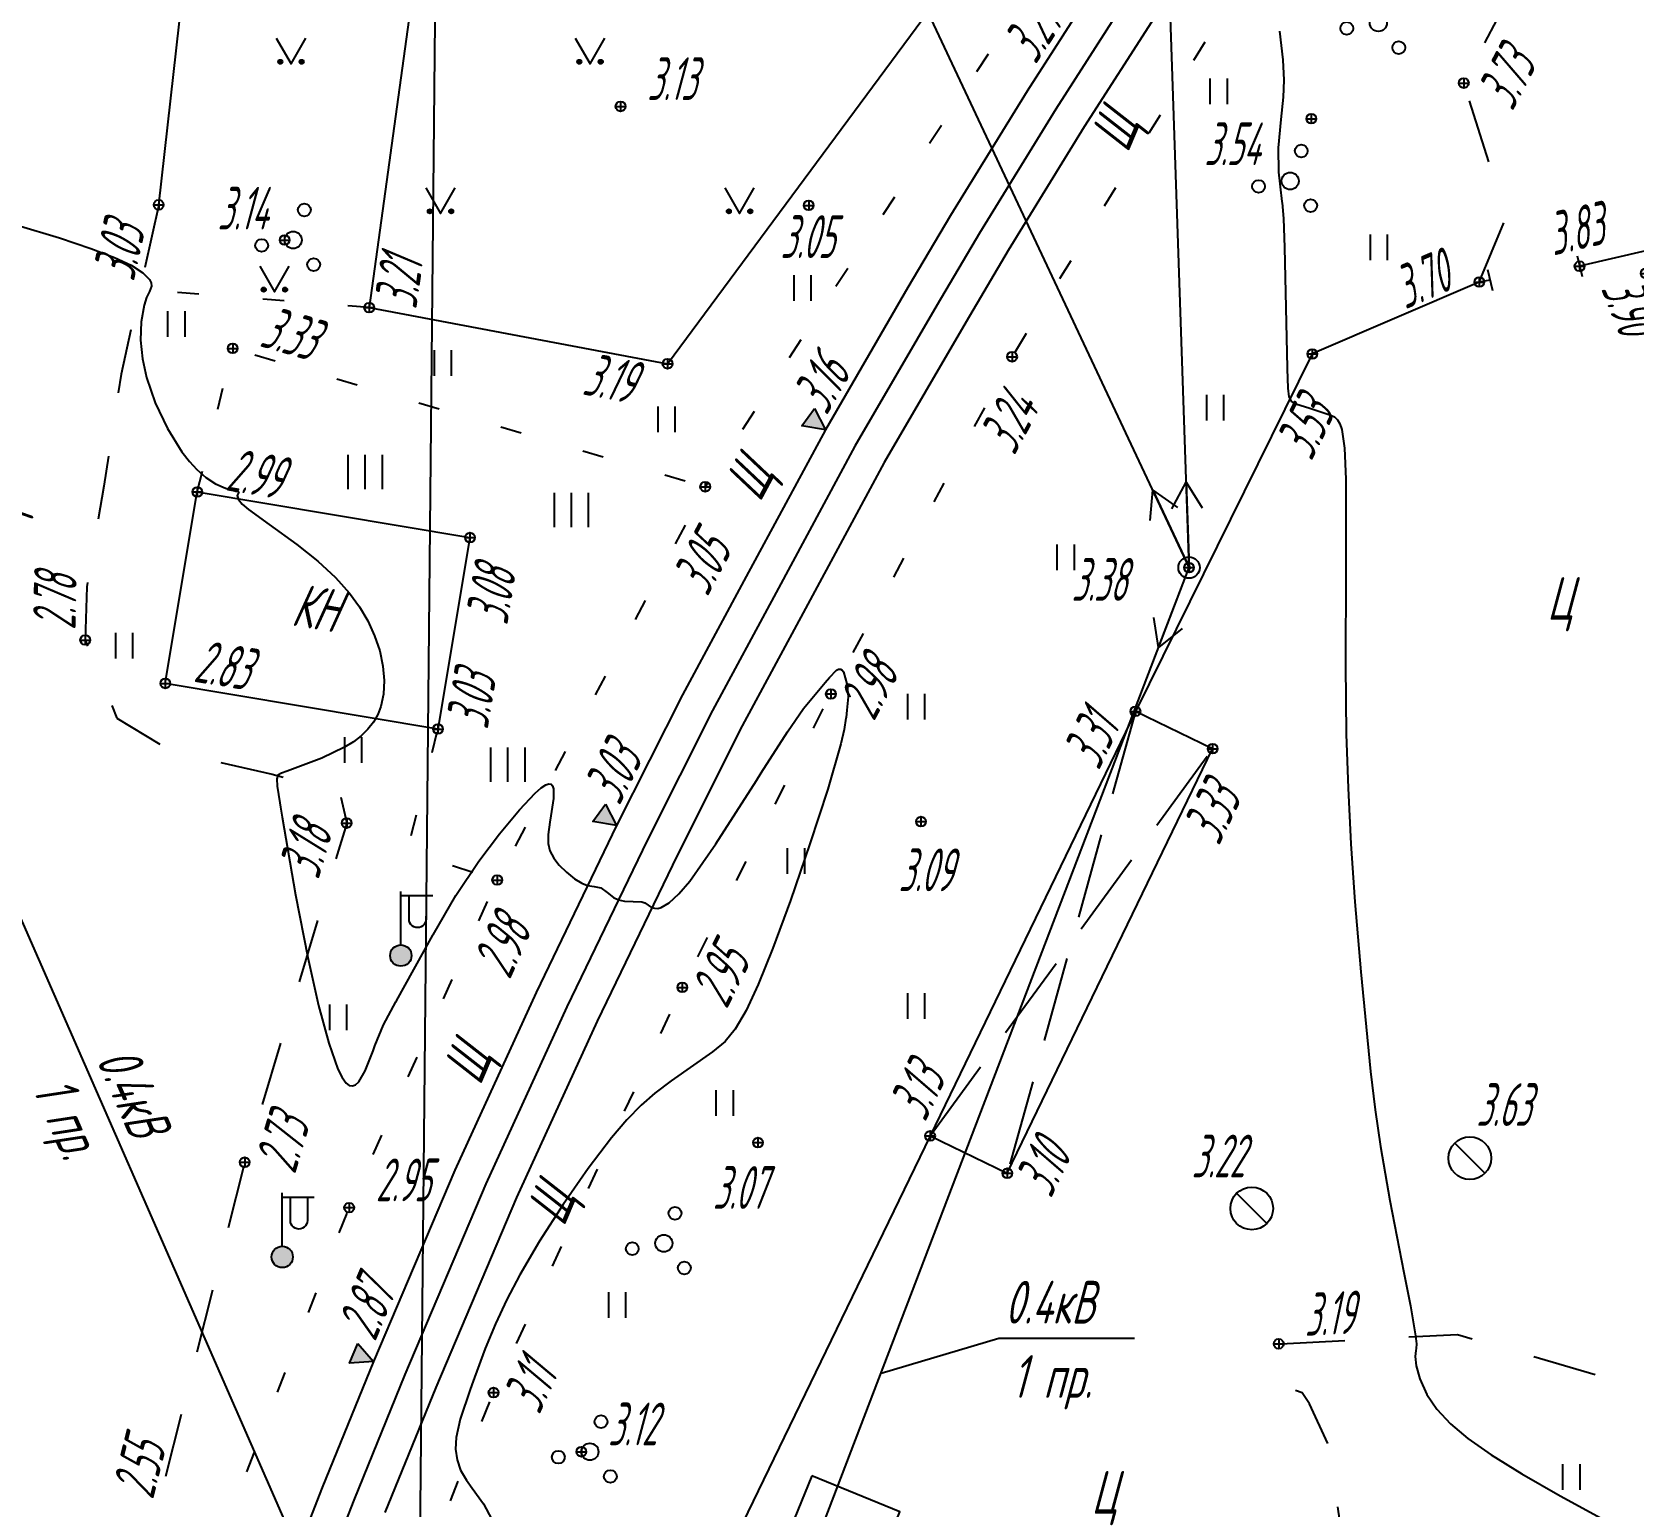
# Model space of a CAD drawing. Extents: x 1233805 to 1234355, y 654698 to 655114.
# Drawn here: x 1233953.33 to 1233990.83, y 654887.47 to 654921.99 of the extents above; entities that cross this region are included whole.
import ezdxf

# ---------------------------------------------------------------- set-up
doc = ezdxf.new("R2010")
doc.units = 0
for name, pattern in [('ИИDash_05_15', [2, 0.5, -1.5]), ('ИИDash_15_15', [3, 1.5, -1.5]), ('ИИDash_20_10', [3, 2, -1])]:
    doc.linetypes.add(name, pattern=pattern)
for name, color, linetype, lineweight in [('ИИ_ВОДОПРОВОДЫ', 80, 'Continuous', 25), ('ИИ_ГОРИЗОНТАЛИ_ОСН', 32, 'Continuous', 25), ('ИИ_ДОРОГИ_АД', 7, 'Continuous', 25), ('ИИ_ДОРОГИ_ЖД', 7, 'Continuous', 25), ('ИИ_ЛЭП_НН', 250, 'Continuous', 25), ('ИИ_ОГРАДЫ', 7, 'Continuous', 25), ('ИИ_ОТМЕТКИ', 7, 'Continuous', 25), ('ИИ_СТРОЕНИЕ', 7, 'Continuous', 25), ('ИИ_ТРУБОПРОВОДЫ', 7, 'Continuous', 25), ('ИИ_УГОДЬЯ', 7, 'Continuous', 25)]:
    doc.layers.add(name, color=color, linetype=linetype, lineweight=lineweight)
doc.styles.add('VNIPISIMPLEXCUR', font='simplex.shx', dxfattribs={"width": 0.8, "oblique": 15})
doc.styles.add('ГОСТ 2.304 КУРСИВ', font='cs_gost2304.shx', dxfattribs={"oblique": 15})
doc.linetypes.add('ИИ05155', pattern='A,0,[41,3dservice.shx,S=3,R=0,X=0,Y=0],-12', length=12)
doc.linetypes.add('ИИ054741_6', pattern='A,2,-0.5,[35,3dservice.shx,S=1,R=0,X=0,Y=0],-0.5,2', length=5)
doc.linetypes.add('ИИ251222', pattern='A,2,-2,3,-0.6,["В",VNIPISIMPLEXCUR,S=2,R=0,X=0,Y=-1],-2.8,3,-2,8,-2,8,-2,6', length=41.4)

# ---------------------------------------------------------------- blocks, each defined once
blk = doc.blocks.new('ИИ05401')
at = {"color": 0, "linetype": 'Continuous', "lineweight": 25}
for points in [[(-0.4, 1.2), (-0.4, 0)], [(0.4, 1.2), (0.4, 0)]]:
    blk.add_lwpolyline(points, dxfattribs=at)
blk = doc.blocks.new('ИИ05394')
at = {"color": 0, "linetype": 'Continuous', "lineweight": 25}
for centre, radius in [((0.52, 1.407), 0.3), ((-1.479, -0.253), 0.3), ((0, 0), 0.4), ((0.958, -1.154), 0.3)]:
    blk.add_circle(centre, radius, dxfattribs=at)
blk = doc.blocks.new('ии05402')
at = {"color": 0, "linetype": 'Continuous', "lineweight": 25}
for points in [[(-0.8, 0), (-0.8, 1.6)], [(0, 0), (0, 1.6)], [(0.8, 0), (0.8, 1.6)]]:
    blk.add_lwpolyline(points, dxfattribs=at)
blk = doc.blocks.new('ИИ05416')
at = {"linetype": 'Continuous', "lineweight": 25}
h = blk.add_hatch(color=0, dxfattribs=at)
edge = h.paths.add_edge_path()
edge.add_arc((-0.5, 0.1), 0.1, 0, 360)
h = blk.add_hatch(color=0, dxfattribs=at)
edge = h.paths.add_edge_path()
edge.add_arc((0.5, 0.1), 0.1, 0, 360)
at = {"color": 0, "linetype": 'Continuous', "lineweight": 25}
blk.add_lwpolyline([(-0.693, 1.2), (0, 0), (0.693, 1.2)], dxfattribs=at)
for centre in [(-0.5, 0.1), (0.5, 0.1)]:
    blk.add_circle(centre, 0.1, dxfattribs=at)
blk = doc.blocks.new('ИИ051171')
at = {"color": 0, "linetype": 'Continuous', "lineweight": 25, "flags": 128}
blk.add_lwpolyline([(0.707, -0.707), (-0.707, 0.707)], dxfattribs=at)
at = {"color": 0, "linetype": 'Continuous', "lineweight": 25}
blk.add_circle((0, 0), 1, dxfattribs=at)
at = {"color": 0, "linetype": 'Continuous', "style": 'VNIPISIMPLEXCUR', "oblique": 15, "width": 0.8}
for tag, p in [('NUMBER', (1.7, -1)), ('HATCH', (1.7, -4.4)), ('HEIGHT', (1.7, -7.8)), ('TOP1', (1.7, -11.2)), ('TOP2', (1.7, -14.6)), ('TOP3', (1.7, -18)), ('TOP4', (1.7, -21.4)), ('TOP5', (1.7, -24.8)), ('BOTTOM', (1.7, -28.2))]:
    blk.add_attdef(tag, p, '', height=2, dxfattribs=at)
blk = doc.blocks.new('ИИ0511013')
at = {"linetype": 'Continuous', "lineweight": 25}
h = blk.add_hatch(color=0, dxfattribs=at)
edge = h.paths.add_edge_path()
edge.add_arc((0, 0), 0.5, 0, 360)
at = {"color": 0, "linetype": 'Continuous', "lineweight": 25, "flags": 128}
for points in [[(0, 0.5), (0, 3)], [(0, 2.806), (1.5, 2.806)], [(1.184, 2.806), (1.184, 1.706), (1.174, 1.617), (1.144, 1.532), (1.096, 1.456), (1.033, 1.393), (0.957, 1.345), (0.873, 1.316), (0.784, 1.306), (0.695, 1.316), (0.61, 1.345), (0.534, 1.393), (0.471, 1.456), (0.423, 1.532), (0.394, 1.617), (0.384, 1.706), (0.384, 2.806)]]:
    blk.add_lwpolyline(points, dxfattribs=at)
at = {"color": 0, "linetype": 'Continuous', "lineweight": 25}
blk.add_circle((0, 0), 0.5, dxfattribs=at)
blk = doc.blocks.new('ИИ051081')
at = {"linetype": 'Continuous', "lineweight": 25}
blk.add_hatch(color=0, dxfattribs=at).paths.add_polyline_path([(-0.05, 0, 1), (0.05, 0, 1)])
at = {"color": 0, "linetype": 'Continuous', "lineweight": 25}
for radius in [0.5, 0.05]:
    blk.add_circle((0, 0), radius, dxfattribs=at)
blk = doc.blocks.new('ИИ051144')
at = {"color": 0, "linetype": 'Continuous', "lineweight": 25, "flags": 128}
for points in [[(4, 0), (0, 0)], [(2.775, 0.707), (4, 0), (2.775, -0.707)]]:
    blk.add_lwpolyline(points, dxfattribs=at)
blk = doc.blocks.new('PICKET')
at = {"color": 0, "linetype": 'Continuous', "lineweight": 25}
for p, q in [((-0.23, 0), (0.23, 0)), ((0, 0.23), (0, -0.23))]:
    blk.add_line(p, q, dxfattribs=at)
blk.add_circle((0, 0), 0.23, dxfattribs=at)
at = {"color": 0, "linetype": 'Continuous', "style": 'VNIPISIMPLEXCUR', "oblique": 15, "width": 0.8}
blk.add_attdef('OTMETKA', (1.25, 0.3), '', height=2, dxfattribs=at)
at = {"color": 8, "linetype": 'Continuous', "style": 'VNIPISIMPLEXCUR', "oblique": 15, "width": 0.8, "flags": 1}
blk.add_attdef('NOMER', (1.25, -2.7), '', height=2, dxfattribs=at)
blk = doc.blocks.new('ИИ05025')
at = {"linetype": 'Continuous', "lineweight": 25}
blk.add_hatch(color=0, dxfattribs=at).paths.add_polyline_path([(0.5, 1), (0, 0), (-0.5, 1)])
at = {"color": 0, "linetype": 'Continuous', "lineweight": 25}
blk.add_lwpolyline([(0.5, 1), (0, 0), (-0.5, 1)], close=True, dxfattribs=at)
at = {"color": 0, "linetype": 'Continuous', "style": 'VNIPISIMPLEXCUR', "oblique": 15, "width": 0.8}
blk.add_attdef('HEIGHT', (1.2, 0), '', height=2, dxfattribs=at)

msp = doc.modelspace()

# ---------------------------------------------------------------- linework, layer by layer
at = {"layer": 'ИИ_ВОДОПРОВОДЫ', "linetype": 'ИИ251222', "flags": 128}
msp.add_lwpolyline([(1233967.944, 655082.797), (1233967.18, 655071.793), (1233964.522, 655012.19), (1233960.74, 654978.868), (1233962.888, 654934.908), (1233961.805, 654824.993), (1233961.762, 654810.371), (1233969.882, 654700.999)], dxfattribs=at)
at = {"layer": 'ИИ_ГОРИЗОНТАЛИ_ОСН', "flags": 128}
for points, elevation in [([(1233982.537, 654922.01), (1233982.612, 654921.344), (1233982.635, 654920.865), (1233982.619, 654920.468), (1233982.566, 654919.946), (1233982.505, 654919.278), (1233982.516, 654918.709), (1233982.591, 654918.025), (1233982.596, 654917.992), (1233982.633, 654917.631), (1233982.654, 654916.945), (1233982.718, 654914.131), (1233982.719, 654914.107), (1233982.732, 654913.658), (1233982.757, 654913.456), (1233982.808, 654913.349), (1233982.918, 654913.286), (1233983.245, 654913.185), (1233983.717, 654913.035), (1233983.823, 654912.982), (1233983.896, 654912.916), (1233983.952, 654912.819), (1233983.996, 654912.685), (1233984.057, 654912.249), (1233984.087, 654911.529), (1233984.087, 654909.391), (1233984.081, 654907.175), (1233984.101, 654905.556), (1233984.142, 654904.291), (1233984.21, 654902.987), (1233984.304, 654901.629), (1233984.44, 654899.992), (1233984.664, 654897.66), (1233984.775, 654896.764), (1233984.901, 654895.907), (1233985.122, 654894.643), (1233985.45, 654892.956), (1233985.604, 654892.175), (1233985.724, 654891.475), (1233985.742, 654891.288), (1233985.737, 654891.177), (1233985.729, 654891.129), (1233985.712, 654890.988), (1233985.734, 654890.768), (1233985.822, 654890.467), (1233985.985, 654890.101), (1233986.219, 654889.758), (1233986.54, 654889.413), (1233986.949, 654889.067), (1233987.492, 654888.685), (1233988.211, 654888.24), (1233989.109, 654887.725), (1233990.408, 654887.015)], 3.5), ([(1233951.987, 654917.771), (1233953.973, 654917.174), (1233954.712, 654916.925), (1233955.262, 654916.715), (1233955.651, 654916.532), (1233955.925, 654916.359), (1233956.084, 654916.196), (1233956.12, 654916.118), (1233956.128, 654916.042), (1233956.082, 654915.919), (1233956.011, 654915.777), (1233955.956, 654915.602), (1233955.889, 654915.208), (1233955.876, 654914.779), (1233955.917, 654914.341), (1233956.011, 654913.903), (1233956.216, 654913.316), (1233956.506, 654912.711), (1233956.844, 654912.167), (1233957.018, 654911.939), (1233957.189, 654911.75), (1233957.4, 654911.564), (1233957.625, 654911.418), (1233957.859, 654911.313), (1233958.108, 654911.247), (1233958.162, 654911.235), (1233958.174, 654911.225), (1233958.165, 654911.209), (1233958.137, 654911.14), (1233958.167, 654911.053), (1233958.254, 654910.944), (1233958.4, 654910.814), (1233958.886, 654910.461), (1233959.535, 654909.994), (1233960.025, 654909.604), (1233960.437, 654909.224), (1233960.769, 654908.857), (1233960.999, 654908.541), (1233961.195, 654908.207), (1233961.354, 654907.859), (1233961.473, 654907.505), (1233961.549, 654907.152), (1233961.58, 654906.81), (1233961.563, 654906.491), (1233961.501, 654906.204), (1233961.426, 654906.015), (1233961.324, 654905.839), (1233961.196, 654905.674), (1233961.04, 654905.521), (1233960.86, 654905.38), (1233960.651, 654905.249), (1233960.116, 654904.995), (1233959.306, 654904.691), (1233959.17, 654904.643), (1233959.087, 654904.597), (1233959.061, 654904.514), (1233959.074, 654904.343), (1233959.136, 654903.95), (1233959.153, 654903.85), (1233959.192, 654903.612), (1233959.504, 654901.794), (1233959.787, 654900.331), (1233960.041, 654899.202), (1233960.28, 654898.322), (1233960.496, 654897.715), (1233960.596, 654897.516), (1233960.688, 654897.388), (1233960.761, 654897.333), (1233960.834, 654897.321), (1233960.907, 654897.349), (1233960.982, 654897.419), (1233961.134, 654897.678), (1233961.318, 654898.146), (1233961.361, 654898.262), (1233961.564, 654898.752), (1233961.849, 654899.289), (1233961.864, 654899.315), (1233962.716, 654900.855), (1233962.721, 654900.863), (1233963.251, 654901.781), (1233963.79, 654902.581), (1233964.276, 654903.223), (1233964.743, 654903.785), (1233965.111, 654904.175), (1233965.251, 654904.297), (1233965.361, 654904.371), (1233965.43, 654904.394), (1233965.483, 654904.387), (1233965.52, 654904.348), (1233965.541, 654904.278), (1233965.54, 654904.048), (1233965.479, 654903.647), (1233965.453, 654903.5), (1233965.416, 654903.21), (1233965.418, 654902.998), (1233965.459, 654902.822), (1233965.546, 654902.655), (1233965.675, 654902.49), (1233965.844, 654902.323), (1233966.03, 654902.173), (1233966.204, 654902.067), (1233966.338, 654902.016), (1233966.49, 654901.991), (1233966.648, 654901.957), (1233966.801, 654901.847), (1233966.945, 654901.736), (1233967.066, 654901.677), (1233967.204, 654901.649), (1233967.404, 654901.643), (1233967.608, 654901.632), (1233967.68, 654901.606), (1233967.756, 654901.555), (1233967.833, 654901.503), (1233967.906, 654901.48), (1233967.983, 654901.478), (1233968.065, 654901.498), (1233968.252, 654901.609), (1233968.474, 654901.816), (1233968.73, 654902.118), (1233969.345, 654902.99), (1233970.294, 654904.474), (1233970.406, 654904.652), (1233971.022, 654905.615), (1233971.395, 654906.157), (1233971.822, 654906.673), (1233971.903, 654906.764), (1233972.003, 654906.881), (1233972.168, 654907.055), (1233972.215, 654907.079), (1233972.258, 654907.08), (1233972.296, 654907.058), (1233972.328, 654907.015), (1233972.405, 654906.733), (1233972.409, 654906.711), (1233972.414, 654906.69), (1233972.44, 654906.428), (1233972.409, 654906.12), (1233972.389, 654905.948), (1233972.387, 654905.935), (1233972.347, 654905.665), (1233972.27, 654905.33), (1233971.961, 654904.272), (1233971.543, 654902.991), (1233971.086, 654901.666), (1233970.675, 654900.55), (1233970.333, 654899.698), (1233970.052, 654899.092), (1233969.796, 654898.653), (1233969.556, 654898.359), (1233969.263, 654898.124), (1233969.26, 654898.121), (1233968.292, 654897.438), (1233967.914, 654897.157), (1233967.596, 654896.876), (1233967.26, 654896.529), (1233966.902, 654896.108), (1233966.356, 654895.392), (1233965.767, 654894.547), (1233965.214, 654893.687), (1233964.75, 654892.897), (1233964.451, 654892.327), (1233964.183, 654891.754), (1233963.944, 654891.178), (1233963.693, 654890.494), (1233963.663, 654890.41), (1233963.594, 654890.218), (1233963.357, 654889.521), (1233963.26, 654889.09), (1233963.247, 654888.819), (1233963.282, 654888.568), (1233963.366, 654888.328), (1233963.501, 654888.092), (1233963.638, 654887.908), (1233963.901, 654887.539), (1233964.101, 654887.171)], 3)]:
    msp.add_lwpolyline(points, dxfattribs=dict(at, elevation=elevation))
at = {"layer": 'ИИ_ДОРОГИ_АД', "linetype": 'ИИDash_15_15', "flags": 128}
for points in [[(1233987.213, 654916.139), (1233987.843, 654917.653), (1233986.851, 654920.797), (1233989.717, 654926.251), (1233993.304, 654930.438), (1233992.92, 654931.75), (1233990.583, 654933.67), (1233993.679, 654938.34)], [(1233956.3, 654917.947), (1233955.42, 654913.982), (1233955.016, 654911.358), (1233954.613, 654909.003), (1233954.579, 654907.759), (1233955.319, 654905.931), (1233956.597, 654905.157), (1233958.952, 654904.619), (1233960.533, 654904.215), (1233960.701, 654903.475), (1233958.313, 654895.537), (1233956.156, 654886.98), (1233955.47, 654880.826)], [(1233976.082, 654878.73), (1233975.619, 654879.595), (1233975.894, 654880.054), (1233978.96, 654880.072), (1233979.143, 654880.88), (1233981.474, 654881.412), (1233981.713, 654882.385), (1233984.6, 654882.735), (1233983.701, 654888.872), (1233983.242, 654889.882), (1233983.069, 654890.141), (1233982.413, 654890.372), (1233982.52, 654891.285), (1233986.707, 654891.506), (1233992.088, 654889.936), (1233996.142, 654879.923), (1233997.314, 654879.331)]]:
    msp.add_lwpolyline(points, dxfattribs=at)
at = {"layer": 'ИИ_ДОРОГИ_АД', "flags": 128}
msp.add_lwpolyline([(1233956.3, 654917.947), (1233956.988, 654924.056), (1233957.432, 654928.526), (1233958.525, 654929.664), (1233963.23, 654929.126), (1233962.97, 654926.001), (1233972.15, 654924.348), (1233974.026, 654923.965)], dxfattribs=at)
at = {"layer": 'ИИ_ДОРОГИ_ЖД', "linetype": 'ИИ05155', "flags": 128}
msp.add_lwpolyline([(1234056.942, 655090.19), (1234056.854, 655089.205), (1234056.406, 655084.105), (1234055.956, 655079.572), (1234055.646, 655076.911), (1234055.304, 655074.333), (1234054.619, 655069.165), (1234053.863, 655064.2), (1234053.353, 655061.306), (1234052.529, 655056.897), (1234051.379, 655051.371), (1234050.325, 655046.877), (1234049.422, 655043.305), (1234048.454, 655039.697), (1234047.58, 655036.731), (1234046.039, 655031.861), (1234044.796, 655028.233), (1234043.622, 655025.049), (1234042.179, 655021.319), (1234039.198, 655014.351), (1234037.586, 655010.854), (1234035.853, 655007.29), (1234032.571, 655001.061), (1234029.694, 654995.996), (1234027.122, 654991.839), (1234025.105, 654988.674), (1234022.618, 654984.96), (1234017.595, 654977.758), (1234013.646, 654972.177), (1234008.65, 654965.136), (1234002.28, 654956.181), (1233998.731, 654951.199), (1233994.13, 654944.785), (1233986.376, 654933.838), (1233981.412, 654926.555), (1233978.949, 654922.759), (1233977.301, 654920.189), (1233975.515, 654917.285), (1233974.523, 654915.607), (1233972.599, 654912.296), (1233970.752, 654908.871), (1233969.264, 654906.111), (1233967.73, 654903.067), (1233965.856, 654899.173), (1233963.956, 654895.031), (1233962.058, 654890.564), (1233960.863, 654887.626), (1233960.088, 654885.632), (1233958.345, 654881.005), (1233956.808, 654876.534), (1233955.05, 654871.038), (1233952.603, 654862.181), (1233951.265, 654856.525), (1233950.235, 654851.466), (1233949.674, 654848.496), (1233949.074, 654844.738), (1233947.854, 654835.927), (1233947.007, 654828.506), (1233946.739, 654826.086), (1233946.179, 654820.687), (1233945.641, 654815.488), (1233945.346, 654812.686), (1233945.028, 654809.268), (1233944.413, 654802.921), (1233943.534, 654793.639), (1233940.158, 654750.714), (1233939.536, 654741.634), (1233937.407, 654709.458), (1233936.859, 654700.443)], dxfattribs=at)
at = {"layer": 'ИИ_ДОРОГИ_ЖД'}
for points in [[(1233993.482, 654945.247), (1233985.724, 654934.292), (1233980.75, 654926.995), (1233978.281, 654923.19), (1233976.627, 654920.611), (1233974.834, 654917.695), (1233973.837, 654916.009), (1233971.906, 654912.684), (1233970.052, 654909.249), (1233968.559, 654906.478), (1233967.017, 654903.418), (1233965.137, 654899.511), (1233963.228, 654895.352), (1233961.324, 654890.869), (1233960.125, 654887.92), (1233959.346, 654885.916)], [(1233994.769, 654944.33), (1233987.021, 654933.39), (1233982.065, 654926.12), (1233979.608, 654922.334), (1233977.965, 654919.771), (1233976.187, 654916.879), (1233975.2, 654915.21), (1233973.284, 654911.912), (1233971.443, 654908.499), (1233969.96, 654905.748), (1233968.435, 654902.72), (1233966.567, 654898.839), (1233964.674, 654894.713), (1233962.783, 654890.263), (1233961.593, 654887.336)]]:
    msp.add_lwpolyline(points, dxfattribs=at)
at = {"layer": 'ИИ_ЛЭП_НН', "flags": 128}
for points in [[(1233980.42, 654909.456), (1233965.57, 654941.047)], [(1233980.42, 654909.456), (1233979.402, 654939.582)], [(1233945.218, 654919.13), (1233965.996, 654871.74)], [(1233965.996, 654871.74), (1233980.42, 654909.456)], [(1233973.208, 654890.598), (1233975.966, 654891.419), (1233979.139, 654891.419)]]:
    msp.add_lwpolyline(points, dxfattribs=at)
at = {"layer": 'ИИ_ОГРАДЫ', "linetype": 'ИИ054741_6'}
for points in [[(1233963.179, 654929.7), (1233961.227, 654915.542), (1233968.211, 654914.227), (1233986.119, 654938.432), (1234000.548, 654958.523), (1234003.347, 654977.507), (1233968.766, 654981.234), (1233968.318, 654977.366)], [(1233996.039, 654921.42), (1233992.663, 654919.841), (1233991.143, 654916.875), (1233989.561, 654916.511)], [(1233987.464, 654916.186), (1233987.213, 654916.139), (1233983.304, 654914.457), (1233979.164, 654906.091)], [(1233974.358, 654896.153), (1233968.142, 654883.321), (1233967.923, 654878.414)]]:
    msp.add_lwpolyline(points, dxfattribs=at)
at = {"layer": 'ИИ_ОГРАДЫ', "flags": 128}
for points in [[(1233987.406, 654916.43), (1233987.522, 654915.943)], [(1233989.504, 654916.755), (1233989.619, 654916.268)]]:
    msp.add_lwpolyline(points, dxfattribs=at)
at = {"layer": 'ИИ_СТРОЕНИЕ'}
for points in [[(1233957.203, 654911.226), (1233963.585, 654910.159), (1233962.836, 654905.677), (1233956.454, 654906.744)], [(1233979.164, 654906.091), (1233974.358, 654896.153), (1233976.165, 654895.279), (1233980.971, 654905.217)], [(1233971.592, 654888.192), (1233969.379, 654882.78), (1233971.44, 654881.937), (1233973.652, 654887.35)]]:
    msp.add_lwpolyline(points, close=True, dxfattribs=at)
at = {"layer": 'ИИ_СТРОЕНИЕ', "linetype": 'ИИDash_20_10', "flags": 128}
for points in [[(1233979.164, 654906.091), (1233976.165, 654895.279)], [(1233974.358, 654896.153), (1233980.971, 654905.217)]]:
    msp.add_lwpolyline(points, dxfattribs=at)
at = {"layer": 'ИИ_УГОДЬЯ', "linetype": 'ИИDash_05_15', "flags": 128}
for points in [[(1233986.119, 654938.432), (1233985.817, 654936.89), (1233970.795, 654913.965), (1233969.093, 654911.347)], [(1233949.599, 654829.448), (1233950.476, 654837.905), (1233951.87, 654849.177), (1233953.36, 654857.671), (1233954.392, 654860.788), (1233955.552, 654865.094), (1233956.694, 654869.607), (1233958.666, 654875.374), (1233961.78, 654884.222), (1233964.138, 654890.145), (1233968.556, 654899.629), (1233972.035, 654906.497), (1233976.277, 654914.391), (1233981.463, 654922.849), (1233987.197, 654931.057), (1233990.583, 654933.67)], [(1233961.227, 654915.542), (1233955.86, 654915.964)], [(1233957.203, 654911.226), (1233958.032, 654914.587), (1233969.093, 654911.347), (1233964.223, 654902.141), (1233962.116, 654902.812), (1233962.836, 654905.677)], [(1233955.47, 654880.826), (1233960.757, 654894.474), (1233964.223, 654902.141)]]:
    msp.add_lwpolyline(points, dxfattribs=at)

# ---------------------------------------------------------------- block references
at = {"layer": 'ИИ_ДОРОГИ_ЖД'}
ref = msp.add_blockref('ИИ05025', (1233971.907, 654912.684, 3.163), dxfattribs=dict(at, xscale=0.4999999999999996, yscale=0.4999999999999996, zscale=0.4999999999999996, rotation=53.9212904396066))
ref.add_attrib('OTMETKA', '3.16', (1233971.936, 654913.001, 3.163), dxfattribs={"layer": '0', "linetype": 'Continuous', "height": 1, "rotation": 59.8456, "style": 'ГОСТ 2.304 КУРСИВ', "oblique": 15, "width": 0.65})
ref = msp.add_blockref('ИИ05025', (1233967.017, 654903.418, 3.033), dxfattribs=dict(at, xscale=0.4999999999999996, yscale=0.4999999999999996, zscale=0.4999999999999996, rotation=53.9212904396066))
ref.add_attrib('OTMETKA', '3.03', (1233967.084, 654903.866, 3.033), dxfattribs={"layer": '0', "linetype": 'Continuous', "height": 1, "rotation": 63.2645, "style": 'ГОСТ 2.304 КУРСИВ', "oblique": 15, "width": 0.65})
ref = msp.add_blockref('ИИ05025', (1233961.325, 654890.869), dxfattribs=dict(at, xscale=0.4999999999999997, yscale=0.4999999999999997, zscale=0.4999999999999997, rotation=67.38828254999117))
ref.add_attrib('OTMETKA', '2.87', (1233961.363, 654891.32), dxfattribs={"layer": '0', "linetype": 'Continuous', "height": 1, "rotation": 66.9878, "style": 'ГОСТ 2.304 КУРСИВ', "oblique": 15, "width": 0.65})
at = {"layer": 'ИИ_ЛЭП_НН'}
for xscale, yscale, zscale, rotation in [(0.4999999999999997, 0.4999999999999997, 0.4999999999999997, 115.1768019748278), (0.4999999999999992, 0.4999999999999992, 0.4999999999999992, 91.93555039022756), (0.4999999999999997, 0.4999999999999997, 0.4999999999999997, 249.0714924075605)]:
    msp.add_blockref('ИИ051144', (1233980.42, 654909.456), dxfattribs=dict(at, xscale=xscale, yscale=yscale, zscale=zscale, rotation=rotation))
at = {"layer": 'ИИ_ЛЭП_НН', "xscale": 0.5, "yscale": 0.5, "zscale": 0.5}
for name, p in [('ИИ051081', (1233980.42, 654909.456)), ('ИИ0511013', (1233961.967, 654900.375, -11.67)), ('ИИ0511013', (1233959.19, 654893.319, -11.67))]:
    msp.add_blockref(name, p, dxfattribs=at)
at = {"layer": 'ИИ_ОТМЕТКИ'}
ref = msp.add_blockref('PICKET', (1233977.109, 654923.601, 3.274), dxfattribs=dict(at, xscale=0.5, yscale=0.5, zscale=0.5))
ref.add_attrib('OTMETKA', '3.27', (1233976.828, 654921.215, 3.274), dxfattribs={"layer": '0', "color": 0, "linetype": 'Continuous', "height": 1, "rotation": 56.7636, "style": 'ГОСТ 2.304 КУРСИВ', "oblique": 15, "width": 0.65})
ref = msp.add_blockref('PICKET', (1233986.851, 654920.797, 3.727), dxfattribs=dict(at, xscale=0.5, yscale=0.5, zscale=0.5))
ref.add_attrib('OTMETKA', '3.73', (1233987.99, 654920.12, 3.727), dxfattribs={"layer": '0', "color": 0, "linetype": 'Continuous', "height": 1, "rotation": 62.2782, "style": 'ГОСТ 2.304 КУРСИВ', "oblique": 15, "width": 0.65})
ref = msp.add_blockref('PICKET', (1233967.111, 654920.25, 3.13), dxfattribs=dict(at, xscale=0.5, yscale=0.5, zscale=0.5))
ref.add_attrib('OTMETKA', '3.13', (1233967.736, 654920.4, 3.13), dxfattribs={"layer": '0', "color": 0, "linetype": 'Continuous', "height": 1, "style": 'ГОСТ 2.304 КУРСИВ', "oblique": 15, "width": 0.65})
ref = msp.add_blockref('PICKET', (1233983.282, 654919.964, 3.535), dxfattribs=dict(at, xscale=0.5, yscale=0.5, zscale=0.5))
ref.add_attrib('OTMETKA', '3.54', (1233980.779, 654918.876, 3.535), dxfattribs={"layer": '0', "color": 0, "linetype": 'Continuous', "height": 1, "style": 'ГОСТ 2.304 КУРСИВ', "oblique": 15, "width": 0.65})
ref = msp.add_blockref('PICKET', (1233959.247, 654917.124, 3.144), dxfattribs=dict(at, xscale=0.5, yscale=0.5, zscale=0.5))
ref.add_attrib('OTMETKA', '3.14', (1233957.676, 654917.368, 3.144), dxfattribs={"layer": '0', "color": 0, "linetype": 'Continuous', "height": 1, "style": 'ГОСТ 2.304 КУРСИВ', "oblique": 15, "width": 0.65})
ref = msp.add_blockref('PICKET', (1233956.3, 654917.947, 3.028), dxfattribs=dict(at, xscale=0.5, yscale=0.5, zscale=0.5))
ref.add_attrib('OTMETKA', '3.03', (1233955.716, 654916.137, 3.028), dxfattribs={"layer": '0', "color": 0, "linetype": 'Continuous', "height": 1, "rotation": 77.4833, "style": 'ГОСТ 2.304 КУРСИВ', "oblique": 15, "width": 0.65})
ref = msp.add_blockref('PICKET', (1233971.516, 654917.935, 3.053), dxfattribs=dict(at, xscale=0.5, yscale=0.5, zscale=0.5))
ref.add_attrib('OTMETKA', '3.05', (1233970.856, 654916.703, 3.053), dxfattribs={"layer": '0', "color": 0, "linetype": 'Continuous', "height": 1, "style": 'ГОСТ 2.304 КУРСИВ', "oblique": 15, "width": 0.65})
ref = msp.add_blockref('PICKET', (1233989.561, 654916.511, 3.829), dxfattribs=dict(at, xscale=0.5, yscale=0.5, zscale=0.5))
ref.add_attrib('OTMETKA', '3.83', (1233988.944, 654916.755, 3.829), dxfattribs={"layer": '0', "color": 0, "linetype": 'Continuous', "height": 1, "rotation": 12.963, "style": 'ГОСТ 2.304 КУРСИВ', "oblique": 15, "width": 0.65})
ref = msp.add_blockref('PICKET', (1233961.227, 654915.542, 3.205), dxfattribs=dict(at, xscale=0.5, yscale=0.5, zscale=0.5))
ref.add_attrib('OTMETKA', '3.21', (1233962.33, 654915.49, 3.205), dxfattribs={"layer": '0', "color": 0, "linetype": 'Continuous', "height": 1, "rotation": 82.1513, "style": 'ГОСТ 2.304 КУРСИВ', "oblique": 15, "width": 0.65})
ref = msp.add_blockref('PICKET', (1233987.213, 654916.139, 3.699), dxfattribs=dict(at, xscale=0.5, yscale=0.5, zscale=0.5))
ref.add_attrib('OTMETKA', '3.70', (1233985.482, 654915.493, 3.699), dxfattribs={"layer": '0', "color": 0, "linetype": 'Continuous', "height": 1, "rotation": 23.2837, "style": 'ГОСТ 2.304 КУРСИВ', "oblique": 15, "width": 0.65})
ref = msp.add_blockref('PICKET', (1233991.109, 654916.343, 3.904), dxfattribs=dict(at, xscale=0.5, yscale=0.5, zscale=0.5))
ref.add_attrib('OTMETKA', '3.90', (1233990.055, 654915.986, 3.904), dxfattribs={"layer": '0', "color": 0, "linetype": 'Continuous', "height": 1, "rotation": 291.6859, "style": 'ГОСТ 2.304 КУРСИВ', "oblique": 15, "width": 0.65})
ref = msp.add_blockref('PICKET', (1233958.032, 654914.587, 3.332), dxfattribs=dict(at, xscale=0.5, yscale=0.5, zscale=0.5))
ref.add_attrib('OTMETKA', '3.33', (1233958.635, 654914.644, 3.332), dxfattribs={"layer": '0', "color": 0, "linetype": 'Continuous', "height": 1, "rotation": 343.6737, "style": 'ГОСТ 2.304 КУРСИВ', "oblique": 15, "width": 0.65})
ref = msp.add_blockref('PICKET', (1233983.304, 654914.457, 3.53), dxfattribs=dict(at, xscale=0.5, yscale=0.5, zscale=0.5))
ref.add_attrib('OTMETKA', '3.53', (1233983.285, 654911.931, 3.53), dxfattribs={"layer": '0', "color": 0, "linetype": 'Continuous', "height": 1, "rotation": 63.667, "style": 'ГОСТ 2.304 КУРСИВ', "oblique": 15, "width": 0.65})
ref = msp.add_blockref('PICKET', (1233968.211, 654914.227, 3.186), dxfattribs=dict(at, xscale=0.5, yscale=0.5, zscale=0.5))
ref.add_attrib('OTMETKA', '3.19', (1233966.193, 654913.512, 3.186), dxfattribs={"layer": '0', "color": 0, "linetype": 'Continuous', "height": 1, "rotation": 349.3324, "style": 'ГОСТ 2.304 КУРСИВ', "oblique": 15, "width": 0.65})
ref = msp.add_blockref('PICKET', (1233976.277, 654914.391, 3.244), dxfattribs=dict(at, xscale=0.5, yscale=0.5, zscale=0.5))
ref.add_attrib('OTMETKA', '3.24', (1233976.329, 654912.061, 3.244), dxfattribs={"layer": '0', "color": 0, "linetype": 'Continuous', "height": 1, "rotation": 61.7511, "style": 'ГОСТ 2.304 КУРСИВ', "oblique": 15, "width": 0.65})
ref = msp.add_blockref('PICKET', (1233957.203, 654911.226, 2.994), dxfattribs=dict(at, xscale=0.5, yscale=0.5, zscale=0.5))
ref.add_attrib('OTMETKA', '2.99', (1233957.844, 654911.271, 2.994), dxfattribs={"layer": '0', "color": 0, "linetype": 'Continuous', "height": 1, "rotation": 350.509, "style": 'ГОСТ 2.304 КУРСИВ', "oblique": 15, "width": 0.65})
ref = msp.add_blockref('PICKET', (1233969.093, 654911.347, 3.05), dxfattribs=dict(at, xscale=0.5, yscale=0.5, zscale=0.5))
ref.add_attrib('OTMETKA', '3.05', (1233969.146, 654908.756, 3.05), dxfattribs={"layer": '0', "color": 0, "linetype": 'Continuous', "height": 1, "rotation": 62.1238, "style": 'ГОСТ 2.304 КУРСИВ', "oblique": 15, "width": 0.65})
ref = msp.add_blockref('PICKET', (1233963.585, 654910.159, 3.084), dxfattribs=dict(at, xscale=0.5, yscale=0.5, zscale=0.5))
ref.add_attrib('OTMETKA', '3.08', (1233964.459, 654908.093, 3.084), dxfattribs={"layer": '0', "color": 0, "linetype": 'Continuous', "height": 1, "rotation": 80.509, "style": 'ГОСТ 2.304 КУРСИВ', "oblique": 15, "width": 0.65})
ref = msp.add_blockref('PICKET', (1233980.42, 654909.456, 3.377), dxfattribs=dict(at, xscale=0.5, yscale=0.5, zscale=0.5))
ref.add_attrib('OTMETKA', '3.38', (1233977.669, 654908.678, 3.377), dxfattribs={"layer": '0', "color": 0, "linetype": 'Continuous', "height": 1, "style": 'ГОСТ 2.304 КУРСИВ', "oblique": 15, "width": 0.65})
ref = msp.add_blockref('PICKET', (1233954.579, 654907.759, 2.784), dxfattribs=dict(at, xscale=0.5, yscale=0.5, zscale=0.5))
ref.add_attrib('OTMETKA', '2.78', (1233954.349, 654907.995, 2.784), dxfattribs={"layer": '0', "color": 0, "linetype": 'Continuous', "height": 1, "rotation": 88.4516, "style": 'ГОСТ 2.304 КУРСИВ', "oblique": 15, "width": 0.65})
ref = msp.add_blockref('PICKET', (1233956.454, 654906.744, 2.826), dxfattribs=dict(at, xscale=0.5, yscale=0.5, zscale=0.5))
ref.add_attrib('OTMETKA', '2.83', (1233957.095, 654906.789, 2.826), dxfattribs={"layer": '0', "color": 0, "linetype": 'Continuous', "height": 1, "rotation": 350.509, "style": 'ГОСТ 2.304 КУРСИВ', "oblique": 15, "width": 0.65})
ref = msp.add_blockref('PICKET', (1233972.035, 654906.497, 2.982), dxfattribs=dict(at, xscale=0.5, yscale=0.5, zscale=0.5))
ref.add_attrib('OTMETKA', '2.98', (1233973.041, 654905.839, 2.982), dxfattribs={"layer": '0', "color": 0, "linetype": 'Continuous', "height": 1, "rotation": 61.7511, "style": 'ГОСТ 2.304 КУРСИВ', "oblique": 15, "width": 0.65})
ref = msp.add_blockref('PICKET', (1233962.836, 654905.677, 3.027), dxfattribs=dict(at, xscale=0.5, yscale=0.5, zscale=0.5))
ref.add_attrib('OTMETKA', '3.03', (1233964, 654905.652, 3.027), dxfattribs={"layer": '0', "color": 0, "linetype": 'Continuous', "height": 1, "rotation": 80.509, "style": 'ГОСТ 2.304 КУРСИВ', "oblique": 15, "width": 0.65})
ref = msp.add_blockref('PICKET', (1233979.164, 654906.091, 3.309), dxfattribs=dict(at, xscale=0.5, yscale=0.5, zscale=0.5))
ref.add_attrib('OTMETKA', '3.31', (1233978.308, 654904.69, 3.309), dxfattribs={"layer": '0', "color": 0, "linetype": 'Continuous', "height": 1, "rotation": 64.1914, "style": 'ГОСТ 2.304 КУРСИВ', "oblique": 15, "width": 0.65})
ref = msp.add_blockref('PICKET', (1233980.971, 654905.217, 3.325), dxfattribs=dict(at, xscale=0.5, yscale=0.5, zscale=0.5))
ref.add_attrib('OTMETKA', '3.33', (1233981.118, 654902.926, 3.325), dxfattribs={"layer": '0', "color": 0, "linetype": 'Continuous', "height": 1, "rotation": 64.1914, "style": 'ГОСТ 2.304 КУРСИВ', "oblique": 15, "width": 0.65})
ref = msp.add_blockref('PICKET', (1233960.701, 654903.475, 3.181), dxfattribs=dict(at, xscale=0.5, yscale=0.5, zscale=0.5))
ref.add_attrib('OTMETKA', '3.18', (1233960.038, 654902.135, 3.181), dxfattribs={"layer": '0', "color": 0, "linetype": 'Continuous', "height": 1, "rotation": 73.2543, "style": 'ГОСТ 2.304 КУРСИВ', "oblique": 15, "width": 0.65})
ref = msp.add_blockref('PICKET', (1233974.144, 654903.511, 3.092), dxfattribs=dict(at, xscale=0.5, yscale=0.5, zscale=0.5))
ref.add_attrib('OTMETKA', '3.09', (1233973.62, 654901.881, 3.092), dxfattribs={"layer": '0', "color": 0, "linetype": 'Continuous', "height": 1, "style": 'ГОСТ 2.304 КУРСИВ', "oblique": 15, "width": 0.65})
ref = msp.add_blockref('PICKET', (1233964.223, 654902.141, 2.976), dxfattribs=dict(at, xscale=0.5, yscale=0.5, zscale=0.5))
ref.add_attrib('OTMETKA', '2.98', (1233964.516, 654899.793, 2.976), dxfattribs={"layer": '0', "color": 0, "linetype": 'Continuous', "height": 1, "rotation": 65.6688, "style": 'ГОСТ 2.304 КУРСИВ', "oblique": 15, "width": 0.65})
ref = msp.add_blockref('PICKET', (1233968.556, 654899.629, 2.952), dxfattribs=dict(at, xscale=0.5, yscale=0.5, zscale=0.5))
ref.add_attrib('OTMETKA', '2.95', (1233969.594, 654899.103, 2.952), dxfattribs={"layer": '0', "color": 0, "linetype": 'Continuous', "height": 1, "rotation": 63.134, "style": 'ГОСТ 2.304 КУРСИВ', "oblique": 15, "width": 0.65})
ref = msp.add_blockref('PICKET', (1233974.358, 654896.153, 3.134), dxfattribs=dict(at, xscale=0.5, yscale=0.5, zscale=0.5))
ref.add_attrib('OTMETKA', '3.13', (1233974.243, 654896.46, 3.134), dxfattribs={"layer": '0', "color": 0, "linetype": 'Continuous', "height": 1, "rotation": 64.1914, "style": 'ГОСТ 2.304 КУРСИВ', "oblique": 15, "width": 0.65})
ref = msp.add_blockref('PICKET', (1233958.313, 654895.537, 2.733), dxfattribs=dict(at, xscale=0.5, yscale=0.5, zscale=0.5))
ref.add_attrib('OTMETKA', '2.73', (1233959.487, 654895.238, 2.733), dxfattribs={"layer": '0', "color": 0, "linetype": 'Continuous', "height": 1, "rotation": 73.2543, "style": 'ГОСТ 2.304 КУРСИВ', "oblique": 15, "width": 0.65})
ref = msp.add_blockref('PICKET', (1233976.165, 654895.279, 3.098), dxfattribs=dict(at, xscale=0.5, yscale=0.5, zscale=0.5))
ref.add_attrib('OTMETKA', '3.10', (1233977.186, 654894.672, 3.098), dxfattribs={"layer": '0', "color": 0, "linetype": 'Continuous', "height": 1, "rotation": 64.1914, "style": 'ГОСТ 2.304 КУРСИВ', "oblique": 15, "width": 0.65})
ref = msp.add_blockref('PICKET', (1233970.328, 654895.997, 3.069), dxfattribs=dict(at, xscale=0.5, yscale=0.5, zscale=0.5))
ref.add_attrib('OTMETKA', '3.07', (1233969.273, 654894.445, 3.069), dxfattribs={"layer": '0', "color": 0, "linetype": 'Continuous', "height": 1, "style": 'ГОСТ 2.304 КУРСИВ', "oblique": 15, "width": 0.65})
ref = msp.add_blockref('PICKET', (1233960.757, 654894.474, 2.952), dxfattribs=dict(at, xscale=0.5, yscale=0.5, zscale=0.5))
ref.add_attrib('OTMETKA', '2.95', (1233961.382, 654894.624, 2.952), dxfattribs={"layer": '0', "color": 0, "linetype": 'Continuous', "height": 1, "style": 'ГОСТ 2.304 КУРСИВ', "oblique": 15, "width": 0.65})
ref = msp.add_blockref('PICKET', (1233982.52, 654891.285, 3.192), dxfattribs=dict(at, xscale=0.5, yscale=0.5, zscale=0.5))
ref.add_attrib('OTMETKA', '3.19', (1233983.136, 654891.468, 3.192), dxfattribs={"layer": '0', "color": 0, "linetype": 'Continuous', "height": 1, "rotation": 3.0255, "style": 'ГОСТ 2.304 КУРСИВ', "oblique": 15, "width": 0.65})
ref = msp.add_blockref('PICKET', (1233964.138, 654890.145, 3.105), dxfattribs=dict(at, xscale=0.5, yscale=0.5, zscale=0.5))
ref.add_attrib('OTMETKA', '3.11', (1233965.209, 654889.609, 3.105), dxfattribs={"layer": '0', "color": 0, "linetype": 'Continuous', "height": 1, "rotation": 65.0227, "style": 'ГОСТ 2.304 КУРСИВ', "oblique": 15, "width": 0.65})
ref = msp.add_blockref('PICKET', (1233966.194, 654888.759, 3.121), dxfattribs=dict(at, xscale=0.5, yscale=0.5, zscale=0.5))
ref.add_attrib('OTMETKA', '3.12', (1233966.819, 654888.909, 3.121), dxfattribs={"layer": '0', "color": 0, "linetype": 'Continuous', "height": 1, "style": 'ГОСТ 2.304 КУРСИВ', "oblique": 15, "width": 0.65})
at = {"layer": 'ИИ_ОТМЕТКИ', "xscale": 0.5, "yscale": 0.5, "zscale": 0.5}
msp.add_blockref('ИИ05394', (1233966.394, 654888.759, -11.67), dxfattribs=at)
at = {"layer": 'ИИ_ОТМЕТКИ'}
ref = msp.add_blockref('PICKET', (1233956.156, 654886.98, 2.553), dxfattribs=dict(at, xscale=0.5, yscale=0.5, zscale=0.5))
ref.add_attrib('OTMETKA', '2.55', (1233956.163, 654887.623, 2.553), dxfattribs={"layer": '0', "color": 0, "linetype": 'Continuous', "height": 1, "rotation": 75.8544, "style": 'ГОСТ 2.304 КУРСИВ', "oblique": 15, "width": 0.65})
at = {"layer": 'ИИ_ТРУБОПРОВОДЫ'}
ref = msp.add_blockref('ИИ051171', (1233986.993, 654895.633, 3.63), dxfattribs=dict(at, xscale=0.5, yscale=0.5, zscale=0.5))
ref.add_attrib('HATCH', '3.63', (1233987.146, 654896.386, 3.63), dxfattribs={"layer": '0', "color": 0, "linetype": 'Continuous', "height": 1, "rotation": 360, "style": 'ГОСТ 2.304 КУРСИВ', "oblique": 15, "width": 0.65})
ref = msp.add_blockref('ИИ051171', (1233981.886, 654894.456, 3.22), dxfattribs=dict(at, xscale=0.5, yscale=0.5, zscale=0.5))
ref.add_attrib('HATCH', '3.22', (1233980.481, 654895.182, 3.22), dxfattribs={"layer": '0', "color": 0, "linetype": 'Continuous', "height": 1, "rotation": 360, "style": 'ГОСТ 2.304 КУРСИВ', "oblique": 15, "width": 0.65})
at = {"layer": 'ИИ_УГОДЬЯ', "xscale": 0.5, "yscale": 0.5, "zscale": 0.5}
for name, p in [('ИИ05394', (1233984.851, 654922.205)), ('ИИ05416', (1233959.396, 654921.245)), ('ИИ05416', (1233966.396, 654921.245)), ('ИИ05401', (1233981.109, 654920.301)), ('ИИ05394', (1233982.786, 654918.505, -11.67)), ('ИИ05416', (1233962.896, 654917.745)), ('ИИ05416', (1233969.896, 654917.745)), ('ИИ05394', (1233959.447, 654917.124, -11.67)), ('ИИ05401', (1233984.86, 654916.654)), ('ИИ05416', (1233959.009, 654915.913)), ('ИИ05401', (1233971.368, 654915.703)), ('ИИ05401', (1233956.707, 654914.856)), ('ИИ05401', (1233962.947, 654913.946)), ('ИИ05401', (1233981.028, 654912.897)), ('ИИ05401', (1233968.184, 654912.629)), ('ии05402', (1233961.135, 654911.293)), ('ии05402', (1233965.963, 654910.406)), ('ИИ05401', (1233977.528, 654909.397)), ('ИИ05401', (1233955.484, 654907.33)), ('ИИ05401', (1233974.028, 654905.897)), ('ИИ05401', (1233960.846, 654904.885)), ('ии05402', (1233964.474, 654904.441)), ('ИИ05401', (1233971.215, 654902.285)), ('ИИ05401', (1233960.497, 654898.629)), ('ИИ05401', (1233974.028, 654898.897)), ('ИИ05401', (1233969.544, 654896.626)), ('ИИ05394', (1233968.124, 654893.638, -11.67)), ('ИИ05401', (1233967.028, 654891.897)), ('ИИ05401', (1233989.365, 654887.871))]:
    msp.add_blockref(name, p, dxfattribs=at)

# ---------------------------------------------------------------- texts
at = {"layer": 'ИИ_ДОРОГИ_АД', "style": 'ГОСТ 2.304 КУРСИВ', "oblique": 15, "width": 0.8}
msp.add_text('Ц', height=1, rotation=85.962, dxfattribs=at).set_placement((1233953.059, 654910.181))
for p in [(1233988.802, 654908.236), (1233978.132, 654887.311)]:
    msp.add_text('Ц', height=1, dxfattribs=at).set_placement(p)
at = {"layer": 'ИИ_ДОРОГИ_ЖД', "style": 'ГОСТ 2.304 КУРСИВ', "oblique": 15, "width": 0.8}
for rotation, p in [(66.9878, (1233978.982, 654919.139)), (61.649, (1233970.372, 654910.962)), (66.9878, (1233963.825, 654897.307)), (66.9878, (1233965.784, 654894.005))]:
    msp.add_text('Щ', height=1, rotation=rotation, dxfattribs=at).set_placement(p)
at = {"layer": 'ИИ_ЛЭП_НН', "style": 'ГОСТ 2.304 КУРСИВ', "oblique": 15, "width": 0.8}
for s, p in [('0.4кВ', (1233954.823, 654897.95)), ('1 пр.', (1233953.34, 654897.245))]:
    msp.add_text(s, height=1, rotation=293.6749, dxfattribs=at).set_placement(p)
for s, p in [('0.4кВ', (1233976.102, 654891.76)), ('1 пр.', (1233976.273, 654890.021))]:
    msp.add_text(s, height=1, dxfattribs=at).set_placement(p)
at = {"layer": 'ИИ_СТРОЕНИЕ', "style": 'ГОСТ 2.304 КУРСИВ', "oblique": 15, "width": 0.8}
msp.add_text('КН', height=1, rotation=350.509, dxfattribs=at).set_placement((1233959.378, 654908.11))

doc.saveas('drawing.dxf')
